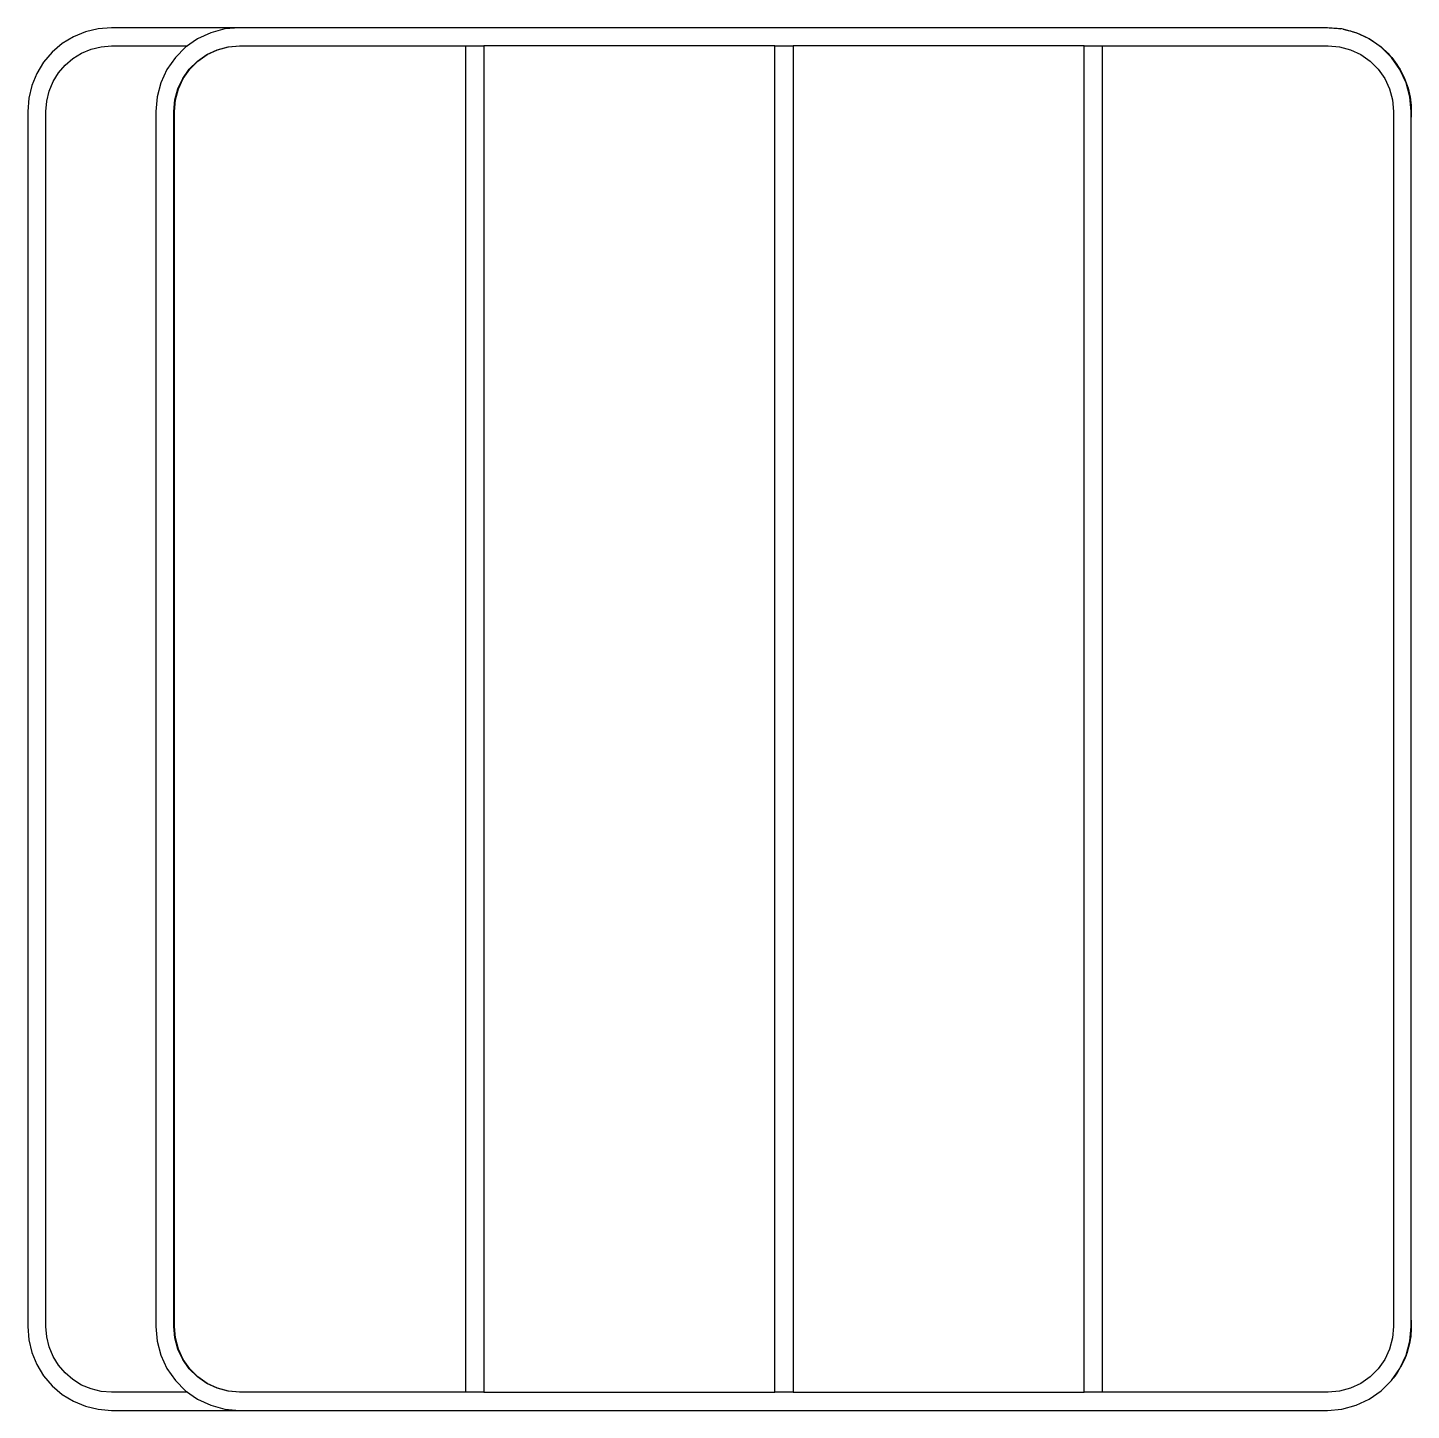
# Model space of a CAD drawing. Header units: millimetres. Extents: x 578 to 4608, y -138 to 2677.
# Drawn here: x 2373.8 to 2754, y 447.4 to 827.4 of the extents above; entities that cross this region are included whole.
import ezdxf

# ---------------------------------------------------------------- set-up
doc = ezdxf.new("R2010")
doc.units = ezdxf.units.MM
doc.header["$MEASUREMENT"] = 0
doc.layers.add('Utwórz2D linie widoczne', color=7, linetype='Continuous', true_color=0x000000)

msp = doc.modelspace()

# ---------------------------------------------------------------- linework, layer by layer
at = {"layer": 'Utwórz2D linie widoczne'}
for p, q in [((2389.68, 826.23), (2386.34, 824.84)), ((2393.19, 827.07), (2389.68, 826.23)), ((2396.79, 827.35), (2393.19, 827.07)), ((2413.79, 827.35), (2396.79, 827.35)), ((2431.99, 827.35), (2413.79, 827.35)), ((2424.12, 825.96), (2420.49, 824.27)), ((2427.99, 827), (2424.12, 825.96)), ((2431.99, 827.35), (2427.99, 827)), ((2730.99, 827.35), (2431.99, 827.35)), ((2734.98, 827), (2730.99, 827.35)), ((2731.43, 827.31), (2732.08, 827.29)), ((2732.08, 827.29), (2732.72, 827.25)), ((2732.72, 827.25), (2733.37, 827.2)), ((2733.37, 827.2), (2734.01, 827.12)), ((2734.01, 827.12), (2734.65, 827.03)), ((2738.85, 825.96), (2734.98, 827)), ((2735.28, 826.92), (2735.97, 826.78)), ((2735.97, 826.78), (2736.65, 826.62)), ((2736.65, 826.62), (2737.33, 826.44)), ((2737.33, 826.44), (2738.01, 826.24)), ((2738.01, 826.24), (2738.68, 826.01)), ((2742.49, 824.27), (2738.85, 825.96)), ((2739.01, 825.89), (2739.72, 825.62)), ((2739.72, 825.62), (2740.42, 825.32)), ((2740.42, 825.32), (2741.1, 825)), ((2383.27, 822.96), (2380.52, 820.62)), ((2386.34, 824.84), (2383.27, 822.96)), ((2388.61, 820.39), (2391.22, 821.47)), ((2391.22, 821.47), (2393.97, 822.13)), ((2393.97, 822.13), (2396.79, 822.35)), ((2396.79, 822.35), (2417.75, 822.35)), ((2417.2, 821.97), (2414.37, 819.14)), ((2420.49, 824.27), (2417.2, 821.97)), ((2425.83, 821.27), (2428.86, 822.08)), ((2425.93, 821.27), (2428.95, 822.08)), ((2428.86, 822.08), (2431.99, 822.35)), ((2428.95, 822.08), (2432.07, 822.35)), ((2431.99, 822.35), (2432.07, 822.35)), ((2432.07, 822.35), (2494.13, 822.35)), ((2494.13, 822.35), (2499.13, 822.35)), ((2494.13, 822.35), (2494.13, 452.35)), ((2579.13, 822.35), (2499.13, 822.35)), ((2499.13, 822.35), (2499.13, 452.35)), ((2579.13, 452.35), (2579.13, 822.35)), ((2579.13, 822.35), (2584.13, 822.35)), ((2584.13, 822.35), (2584.13, 452.35)), ((2664.13, 822.35), (2584.13, 822.35)), ((2664.13, 822.35), (2669.13, 822.35)), ((2664.13, 452.35), (2664.13, 822.35)), ((2669.13, 822.35), (2731.2, 822.35)), ((2669.13, 452.35), (2669.13, 822.35)), ((2731.2, 822.35), (2734.31, 822.08)), ((2734.31, 822.08), (2737.33, 821.27)), ((2741.1, 825), (2741.78, 824.65)), ((2741.78, 824.65), (2742.45, 824.29)), ((2745.77, 821.97), (2742.49, 824.27)), ((2742.52, 824.25), (2743.21, 823.83)), ((2743.21, 823.83), (2743.88, 823.4)), ((2743.88, 823.4), (2744.54, 822.94)), ((2744.54, 822.94), (2745.18, 822.46)), ((2745.18, 822.46), (2745.81, 821.95)), ((2748.61, 819.14), (2745.77, 821.97)), ((2745.81, 821.95), (2746.41, 821.42)), ((2746.41, 821.42), (2747, 820.88)), ((2378.18, 817.87), (2376.29, 814.79)), ((2380.52, 820.62), (2378.18, 817.87)), ((2384.06, 817.08), (2386.2, 818.91)), ((2386.2, 818.91), (2388.61, 820.39)), ((2414.37, 819.14), (2412.07, 815.85)), ((2418.2, 815.92), (2420.42, 818.14)), ((2418.33, 815.92), (2420.54, 818.14)), ((2420.42, 818.14), (2422.99, 819.94)), ((2420.54, 818.14), (2423.1, 819.94)), ((2422.99, 819.94), (2425.83, 821.27)), ((2423.1, 819.94), (2425.93, 821.27)), ((2737.33, 821.27), (2740.17, 819.94)), ((2740.17, 819.94), (2742.73, 818.14)), ((2742.73, 818.14), (2744.94, 815.92)), ((2747, 820.88), (2747.57, 820.31)), ((2747.57, 820.31), (2748.12, 819.72)), ((2748.12, 819.72), (2748.64, 819.12)), ((2750.91, 815.85), (2748.61, 819.14)), ((2748.64, 819.12), (2749.15, 818.5)), ((2749.15, 818.5), (2749.63, 817.86)), ((2749.63, 817.86), (2750.1, 817.2)), ((2376.29, 814.79), (2374.91, 811.46)), ((2380.75, 812.52), (2382.22, 814.93)), ((2382.22, 814.93), (2384.06, 817.08)), ((2412.07, 815.85), (2410.37, 812.22)), ((2416.4, 813.35), (2418.2, 815.92)), ((2416.54, 813.35), (2418.33, 815.92)), ((2744.94, 815.92), (2746.73, 813.35)), ((2750.1, 817.2), (2750.53, 816.53)), ((2750.53, 816.53), (2750.95, 815.84)), ((2752.6, 812.22), (2750.91, 815.85)), ((2750.95, 815.84), (2751.34, 815.14)), ((2751.34, 815.14), (2751.7, 814.42)), ((2751.7, 814.42), (2752.04, 813.69)), ((2374.91, 811.46), (2374.07, 807.95)), ((2379.67, 809.91), (2380.75, 812.52)), ((2410.37, 812.22), (2409.34, 808.35)), ((2414.26, 807.48), (2415.07, 810.51)), ((2414.41, 807.48), (2415.22, 810.51)), ((2415.07, 810.51), (2416.4, 813.35)), ((2415.22, 810.51), (2416.54, 813.35)), ((2746.73, 813.35), (2748.05, 810.51)), ((2748.05, 810.51), (2748.86, 807.48)), ((2752.04, 813.69), (2752.36, 812.96)), ((2752.36, 812.96), (2752.65, 812.21)), ((2753.64, 808.35), (2752.6, 812.22)), ((2752.65, 812.21), (2752.91, 811.45)), ((2752.91, 811.45), (2753.14, 810.68)), ((2753.14, 810.68), (2753.35, 809.91)), ((2374.07, 807.95), (2373.79, 804.35)), ((2378.79, 804.35), (2379.01, 807.17)), ((2379.01, 807.17), (2379.67, 809.91)), ((2409.34, 808.35), (2408.99, 804.35)), ((2413.99, 804.35), (2414.26, 807.48)), ((2414.13, 804.35), (2414.41, 807.48)), ((2748.86, 807.48), (2749.13, 804.35)), ((2753.35, 809.91), (2753.53, 809.12)), ((2753.53, 809.12), (2753.69, 808.34)), ((2753.99, 804.35), (2753.64, 808.35)), ((2753.69, 808.34), (2753.81, 807.54)), ((2753.81, 807.54), (2753.91, 806.75)), ((2753.91, 806.75), (2753.98, 805.95)), ((2373.79, 804.35), (2373.79, 759.35)), ((2378.79, 759.35), (2378.79, 804.35)), ((2408.99, 804.35), (2408.99, 470.35)), ((2413.99, 470.35), (2413.99, 804.35)), ((2414.13, 470.35), (2414.13, 804.35)), ((2749.13, 804.35), (2749.13, 470.35)), ((2753.98, 805.95), (2754.03, 805.15)), ((2753.99, 470.35), (2753.99, 804.35)), ((2754.03, 803.54), (2753.99, 802.74)), ((2754.03, 805.15), (2754.04, 804.34)), ((2754.04, 804.34), (2754.03, 803.54)), ((2413.99, 792.35), (2414.13, 792.35)), ((2414.02, 783.49), (2413.99, 783.35)), ((2414.05, 783.63), (2414.02, 783.49)), ((2414.09, 783.77), (2414.05, 783.63)), ((2414.13, 783.91), (2414.09, 783.77)), ((2413.99, 774.28), (2414.13, 774.28)), ((2373.79, 759.35), (2373.79, 515.35)), ((2378.79, 515.35), (2378.79, 759.35)), ((2373.79, 515.35), (2373.79, 470.35)), ((2378.79, 470.35), (2378.79, 515.35)), ((2413.99, 494.28), (2414.13, 494.28)), ((2413.99, 491.35), (2414.02, 491.21)), ((2414.02, 491.21), (2414.05, 491.07)), ((2414.05, 491.07), (2414.09, 490.93)), ((2414.09, 490.93), (2414.13, 490.8)), ((2413.99, 482.35), (2414.13, 482.35)), ((2753.99, 472.09), (2754.03, 471.34)), ((2373.79, 470.35), (2374.07, 466.75)), ((2379.01, 467.54), (2378.79, 470.35)), ((2408.99, 470.35), (2409.34, 466.36)), ((2414.26, 467.23), (2413.99, 470.35)), ((2414.41, 467.23), (2414.13, 470.35)), ((2749.13, 470.35), (2748.86, 467.23)), ((2753.64, 466.36), (2753.99, 470.35)), ((2753.94, 468.35), (2753.86, 467.6)), ((2754, 469.1), (2753.94, 468.35)), ((2754.03, 469.84), (2754, 469.1)), ((2754.03, 471.34), (2754.04, 470.59)), ((2754.04, 470.59), (2754.03, 469.84)), ((2374.07, 466.75), (2374.91, 463.24)), ((2379.67, 464.79), (2379.01, 467.54)), ((2380.75, 462.18), (2379.67, 464.79)), ((2409.34, 466.36), (2410.37, 462.49)), ((2415.07, 464.2), (2414.26, 467.23)), ((2415.22, 464.2), (2414.41, 467.23)), ((2416.4, 461.35), (2415.07, 464.2)), ((2416.54, 461.35), (2415.22, 464.2)), ((2748.05, 464.2), (2746.73, 461.35)), ((2748.86, 467.23), (2748.05, 464.2)), ((2752.6, 462.49), (2753.64, 466.36)), ((2753.08, 463.94), (2752.86, 463.23)), ((2753.29, 464.67), (2753.08, 463.94)), ((2753.46, 465.39), (2753.29, 464.67)), ((2753.62, 466.13), (2753.46, 465.39)), ((2753.75, 466.86), (2753.62, 466.13)), ((2753.86, 467.6), (2753.75, 466.86)), ((2374.91, 463.24), (2376.29, 459.91)), ((2382.22, 459.77), (2380.75, 462.18)), ((2410.37, 462.49), (2412.07, 458.85)), ((2418.2, 458.78), (2416.4, 461.35)), ((2418.33, 458.78), (2416.54, 461.35)), ((2746.73, 461.35), (2744.94, 458.78)), ((2750.91, 458.85), (2752.6, 462.49)), ((2751.74, 460.47), (2751.41, 459.84)), ((2752.04, 461.12), (2751.74, 460.47)), ((2752.32, 461.78), (2752.04, 461.12)), ((2752.58, 462.44), (2752.32, 461.78)), ((2752.86, 463.23), (2752.61, 462.52)), ((2376.29, 459.91), (2378.18, 456.83)), ((2378.18, 456.83), (2380.52, 454.09)), ((2384.06, 457.62), (2382.22, 459.77)), ((2386.2, 455.79), (2384.06, 457.62)), ((2412.07, 458.85), (2414.37, 455.57)), ((2420.42, 456.56), (2418.2, 458.78)), ((2420.54, 456.56), (2418.33, 458.78)), ((2422.99, 454.76), (2420.42, 456.56)), ((2423.1, 454.76), (2420.54, 456.56)), ((2742.73, 456.56), (2740.17, 454.76)), ((2744.94, 458.78), (2742.73, 456.56)), ((2748.61, 455.57), (2750.91, 458.85)), ((2749.48, 456.77), (2749.07, 456.23)), ((2749.88, 457.32), (2749.48, 456.77)), ((2750.26, 457.88), (2749.88, 457.32)), ((2750.63, 458.45), (2750.26, 457.88)), ((2751.41, 459.84), (2751.07, 459.21)), ((2380.52, 454.09), (2383.27, 451.74)), ((2388.61, 454.31), (2386.2, 455.79)), ((2391.22, 453.23), (2388.61, 454.31)), ((2393.97, 452.57), (2391.22, 453.23)), ((2396.79, 452.35), (2393.97, 452.57)), ((2414.37, 455.57), (2417.2, 452.73)), ((2417.2, 452.73), (2420.49, 450.43)), ((2425.83, 453.44), (2422.99, 454.76)), ((2425.93, 453.44), (2423.1, 454.76)), ((2428.86, 452.63), (2425.83, 453.44)), ((2428.95, 452.63), (2425.93, 453.44)), ((2431.99, 452.35), (2428.86, 452.63)), ((2432.07, 452.35), (2428.95, 452.63)), ((2734.31, 452.63), (2731.2, 452.35)), ((2737.33, 453.44), (2734.31, 452.63)), ((2740.17, 454.76), (2737.33, 453.44)), ((2742.49, 450.43), (2745.77, 452.73)), ((2745.77, 452.73), (2748.61, 455.57)), ((2747.3, 454.25), (2746.75, 453.71)), ((2747.84, 454.8), (2747.3, 454.25)), ((2383.27, 451.74), (2386.34, 449.86)), ((2386.34, 449.86), (2389.68, 448.48)), ((2413.79, 452.35), (2396.79, 452.35)), ((2417.75, 452.35), (2413.79, 452.35)), ((2420.49, 450.43), (2424.12, 448.74)), ((2424.12, 448.74), (2427.99, 447.7)), ((2432.07, 452.35), (2431.99, 452.35)), ((2494.13, 452.35), (2432.07, 452.35)), ((2499.13, 452.35), (2494.13, 452.35)), ((2499.13, 452.35), (2579.13, 452.35)), ((2584.13, 452.35), (2579.13, 452.35)), ((2584.13, 452.35), (2664.13, 452.35)), ((2669.13, 452.35), (2664.13, 452.35)), ((2731.2, 452.35), (2669.13, 452.35)), ((2734.98, 447.7), (2738.85, 448.74)), ((2738.85, 448.74), (2742.49, 450.43)), ((2389.68, 448.48), (2393.19, 447.63)), ((2393.19, 447.63), (2396.79, 447.35)), ((2396.79, 447.35), (2413.79, 447.35)), ((2413.79, 447.35), (2431.99, 447.35)), ((2427.99, 447.7), (2431.99, 447.35)), ((2431.99, 447.35), (2730.99, 447.35)), ((2730.99, 447.35), (2734.98, 447.7))]:
    msp.add_line(p, q, dxfattribs=at)

doc.saveas('drawing.dxf')
